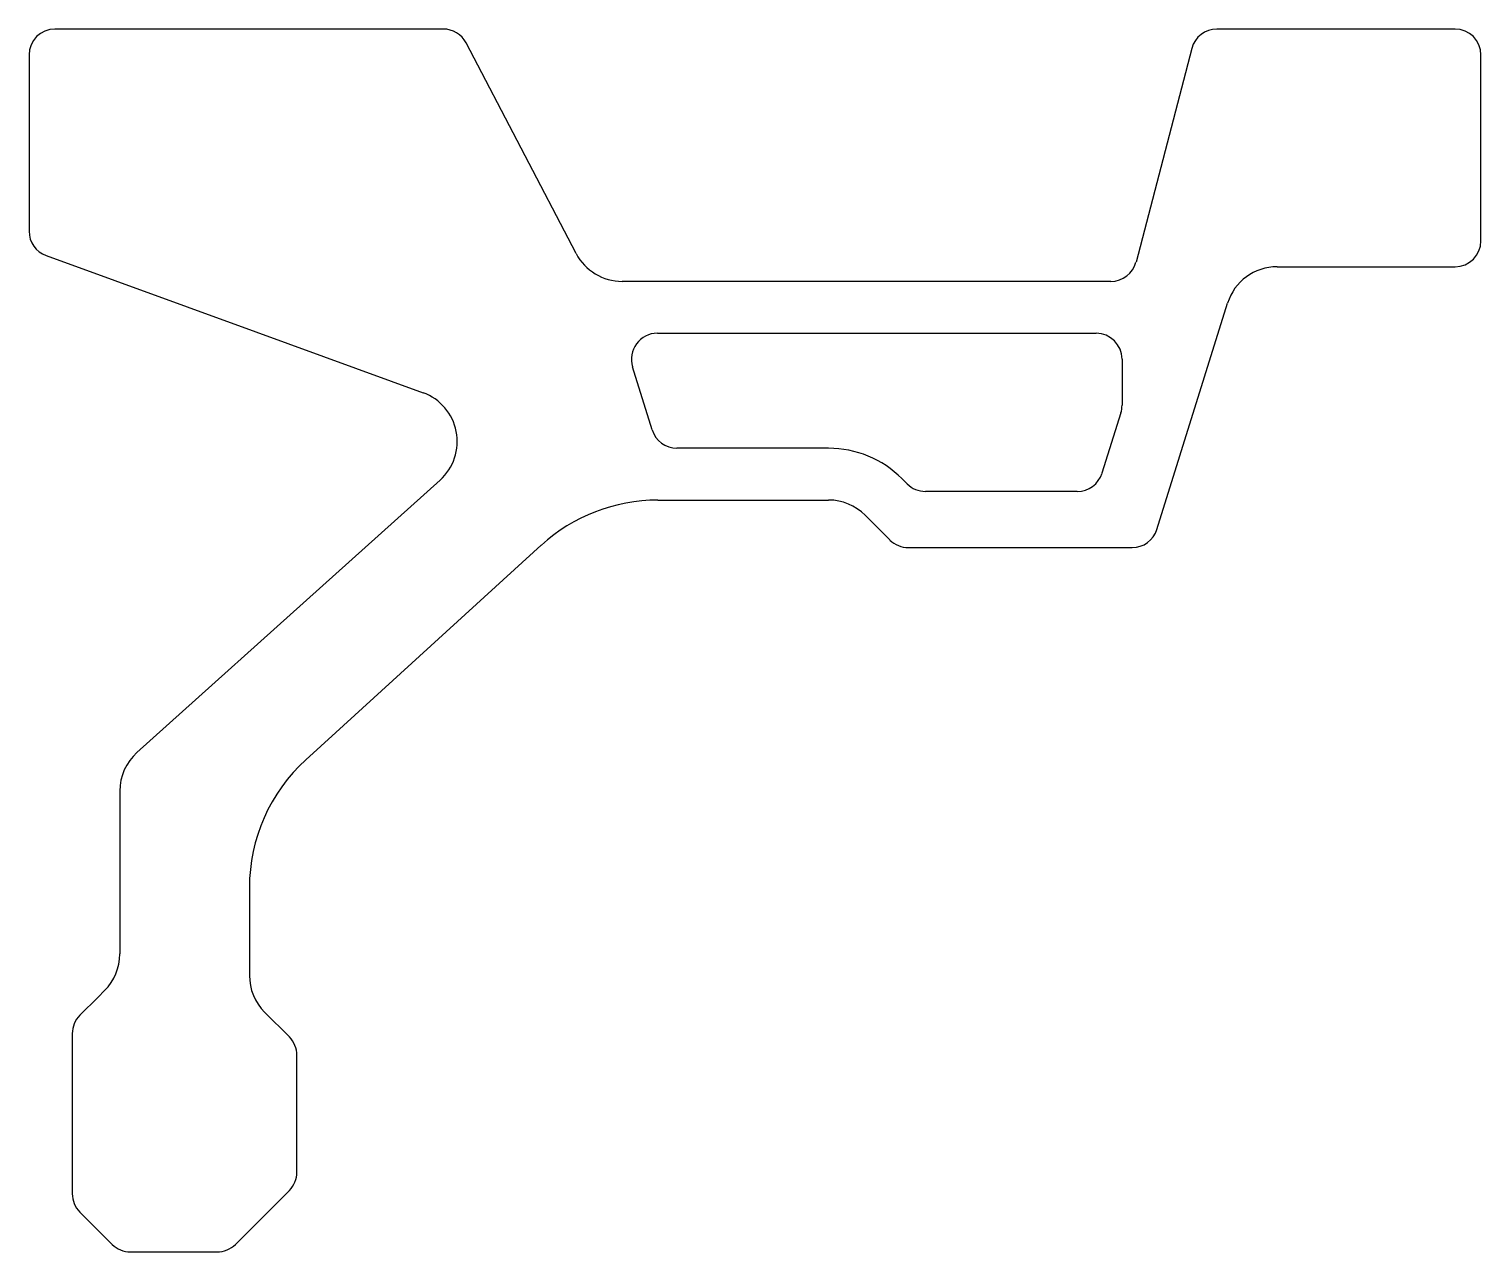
# Model space of a CAD drawing. Extents: x 1837 to 2005, y 1217 to 1359.
import ezdxf

# ---------------------------------------------------------------- set-up
doc = ezdxf.new("R2010")
doc.units = 0
doc.layers.get('0').update_dxf_attribs({"linetype": 'CONTINUOUS'})

msp = doc.modelspace()

# ---------------------------------------------------------------- linework, layer by layer
for p, q in [((1884.88, 1358.8), (1839.96, 1358.8)), ((2001.96, 1358.8), (1974.41, 1358.8)), ((1836.96, 1355.8), (1836.96, 1335.4)), ((1900.28, 1332.82), (1887.54, 1357.19)), ((1971.5, 1356.56), (1965.05, 1331.84)), ((2004.96, 1334.3), (2004.96, 1355.8)), ((1838.93, 1332.58), (1863.19, 1323.76)), ((1981.37, 1331.3), (2001.96, 1331.3)), ((1962.14, 1329.6), (1905.59, 1329.6)), ((1967.46, 1300.91), (1975.64, 1327.09)), ((1863.19, 1323.76), (1882.56, 1316.72)), ((1909.66, 1323.6), (1960.43, 1323.6)), ((1963.43, 1320.6), (1963.43, 1315.28)), ((1909.05, 1312.41), (1906.8, 1319.71)), ((1963.29, 1314.38), (1961.11, 1307.41)), ((1929.47, 1310.3), (1911.92, 1310.3)), ((1884.52, 1306.62), (1872.46, 1295.77)), ((1938.57, 1306.18), (1937.96, 1306.79)), ((1909.71, 1304.3), (1929.47, 1304.3)), ((1958.25, 1305.3), (1940.69, 1305.3)), ((1933.72, 1302.54), (1936.58, 1299.68)), ((1872.46, 1277.41), (1896.23, 1299.08)), ((1938.7, 1298.8), (1964.6, 1298.8)), ((1872.46, 1295.77), (1849.45, 1275.09)), ((1868.99, 1274.25), (1872.46, 1277.41)), ((1847.46, 1270.63), (1847.46, 1258.92)), ((1847.46, 1258.92), (1847.46, 1251.79)), ((1862.46, 1259.47), (1862.46, 1249.29)), ((1842.84, 1244.68), (1844.96, 1246.8)), ((1844.96, 1246.8), (1845.7, 1247.54)), ((1867.08, 1242.18), (1864.22, 1245.04)), ((1841.96, 1242.56), (1841.96, 1224.04)), ((1867.96, 1226.54), (1867.96, 1240.06)), ((1860.84, 1218.18), (1867.08, 1224.42)), ((1842.84, 1221.92), (1846.58, 1218.18)), ((1848.7, 1217.3), (1858.72, 1217.3))]:
    msp.add_line(p, q)
for centre, radius, start, end in [((1839.96, 1355.8), 3, 90, 180), ((1884.88, 1355.8), 3, 27.5937, 90), ((1974.41, 1355.8), 3, 90, 165.3547), ((2001.96, 1355.8), 3, 0, 90), ((1839.96, 1335.4), 3, 180, 250.0169), ((2001.96, 1334.3), 3, 270, 0), ((1905.59, 1335.6), 6, 207.5937, 270), ((1962.14, 1332.6), 3, 270, 345.3547), ((1981.37, 1325.3), 6, 90, 162.646), ((1909.66, 1320.6), 3, 90, 197.1819), ((1960.43, 1320.6), 3, 0, 90), ((1880.51, 1311.08), 6, 311.9516, 70.0169), ((1960.43, 1315.28), 3, 342.646, 0), ((1911.92, 1313.3), 3, 197.1819, 270), ((1929.47, 1298.3), 12, 45, 90), ((1958.25, 1308.3), 3, 270, 342.646), ((1940.69, 1308.3), 3, 225, 270), ((1909.71, 1284.3), 20, 90, 132.3458), ((1929.47, 1298.3), 6, 45, 90), ((1964.6, 1301.8), 3, 270, 342.646), ((1938.7, 1301.8), 3, 225, 270), ((1853.46, 1270.63), 6, 131.9516, 180), ((1882.46, 1259.47), 20, 132.3458, 180), ((1841.46, 1251.79), 6, 315, 0), ((1868.46, 1249.29), 6, 180, 225), ((1844.96, 1242.56), 3, 135, 180), ((1864.96, 1240.06), 3, 0, 45), ((1864.96, 1226.54), 3, 315, 360), ((1844.96, 1224.04), 3, 180, 225), ((1848.7, 1220.3), 3, 225, 270), ((1858.72, 1220.3), 3, 270, 315)]:
    msp.add_arc(centre, radius, start, end)

doc.saveas('drawing.dxf')
